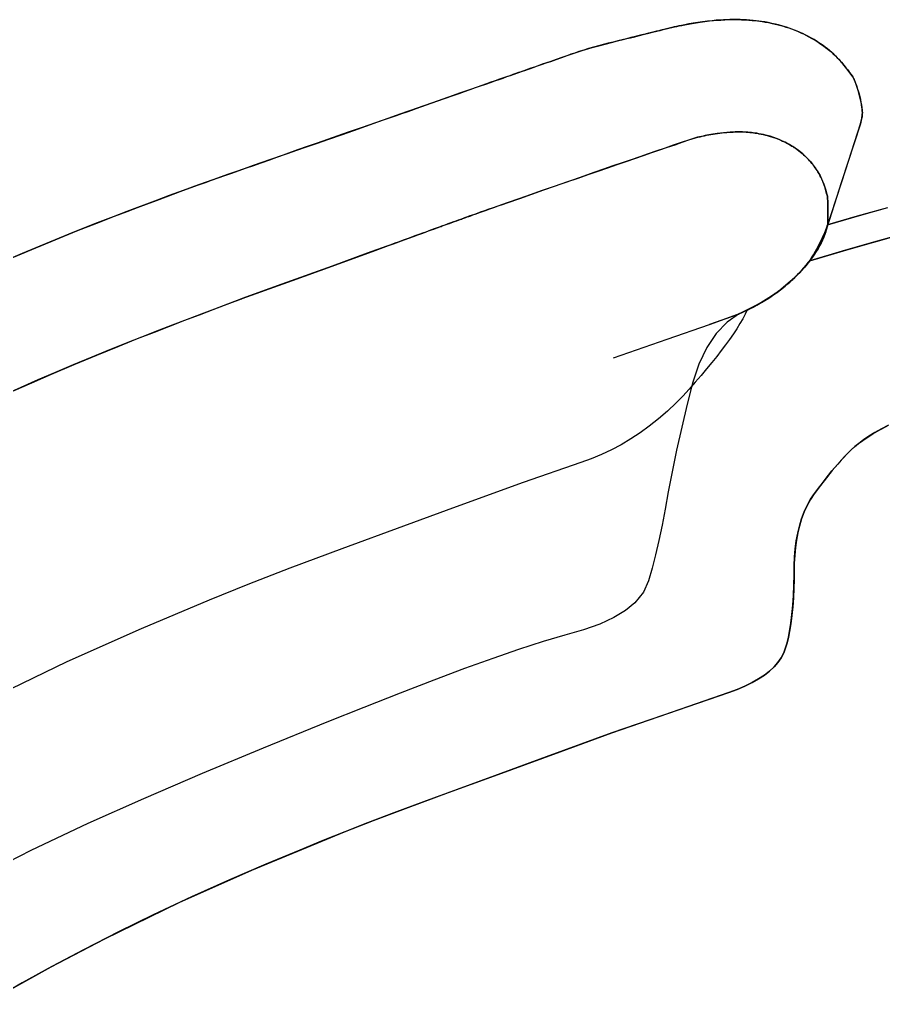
# Model space of a CAD drawing. Extents: x -120222 to -41942, y -19134 to 30932.
# Drawn here: x -98517.9 to -98370.8, y 5430.7 to 5597.4 of the extents above; entities that cross this region are included whole.
import ezdxf

# ---------------------------------------------------------------- set-up
doc = ezdxf.new("R2010")
doc.units = 0
doc.header["$LTSCALE"] = 150
doc.header["$MEASUREMENT"] = 0
doc.layers.get('0').update_dxf_attribs({"linetype": 'CONTINUOUS'})
doc.layers.add('_____', color=7, linetype='CONTINUOUS')

# ---------------------------------------------------------------- blocks, each defined once
blk = doc.blocks.new('____-462')
at = {"color": 1, "linetype": 'Continuous'}
for points in [[(-104862.56, 1041.6, 0), (-104861.62, 1041.93, 0), (-104860.69, 1042.27, 0), (-104859.75, 1042.6, 0), (-104859.26, 1042.76, 0), (-104858.71, 1042.95, 0), (-104858.08, 1043.16, 0), (-104857.37, 1043.38, 0), (-104856.61, 1043.61, 0), (-104855.49, 1043.94, 0), (-104854.37, 1044.25, 0), (-104853.27, 1044.54, 0), (-104852.2, 1044.82, 0), (-104851.17, 1045.08, 0), (-104850.2, 1045.32, 0), (-104849.6, 1045.47, 0), (-104848.96, 1045.63, 0), (-104848.26, 1045.8, 0), (-104847.47, 1046, 0), (-104846.57, 1046.22, 0), (-104845.86, 1046.39, 0), (-104845.24, 1046.55, 0), (-104844.71, 1046.68, 0), (-104844.26, 1046.79, 0), (-104843.9, 1046.88, 0), (-104843.41, 1047.01, 0), (-104842.93, 1047.12, 0), (-104842.45, 1047.24, 0), (-104841.97, 1047.35, 0), (-104841.49, 1047.46, 0), (-104841.11, 1047.55, 0), (-104840.72, 1047.63, 0), (-104840.26, 1047.73, 0), (-104839.73, 1047.84, 0), (-104839.13, 1047.95, 0), (-104838.47, 1048.07, 0), (-104837.8, 1048.18, 0), (-104837.1, 1048.28, 0), (-104836.31, 1048.39, 0), (-104835.54, 1048.48, 0), (-104834.87, 1048.54, 0), (-104834.23, 1048.6, 0), (-104833.58, 1048.64, 0), (-104832.9, 1048.68, 0), (-104832.09, 1048.7, 0), (-104831.4, 1048.71, 0), (-104830.75, 1048.71, 0), (-104830.07, 1048.69, 0), (-104829.32, 1048.66, 0), (-104828.81, 1048.62, 0), (-104828.29, 1048.58, 0), (-104827.8, 1048.53, 0), (-104827.37, 1048.48, 0), (-104826.99, 1048.43, 0), (-104826.59, 1048.38, 0), (-104826.08, 1048.3, 0), (-104825.5, 1048.19, 0), (-104824.89, 1048.07, 0), (-104824.33, 1047.94, 0), (-104823.83, 1047.82, 0), (-104823.37, 1047.69, 0), (-104822.93, 1047.57, 0), (-104822.51, 1047.44, 0), (-104822.02, 1047.28, 0), (-104821.58, 1047.12, 0), (-104821.13, 1046.95, 0), (-104820.67, 1046.77, 0), (-104820.2, 1046.57, 0), (-104819.87, 1046.42, 0), (-104819.52, 1046.26, 0), (-104819.11, 1046.06, 0), (-104818.63, 1045.8, 0), (-104818.1, 1045.51, 0), (-104817.56, 1045.19, 0), (-104817.04, 1044.86, 0), (-104816.55, 1044.53, 0), (-104816.12, 1044.22, 0), (-104815.76, 1043.96, 0), (-104815.41, 1043.68, 0), (-104815.04, 1043.38, 0), (-104814.54, 1042.94, 0), (-104814.1, 1042.53, 0), (-104813.78, 1042.22, 0), (-104813.53, 1041.96, 0), (-104813.3, 1041.71, 0), (-104813.08, 1041.46, 0), (-104812.86, 1041.2, 0), (-104812.64, 1040.93, 0), (-104812.44, 1040.69, 0), (-104812.25, 1040.45, 0), (-104812.06, 1040.21, 0), (-104811.88, 1039.96, 0), (-104811.68, 1039.7, 0), (-104811.44, 1039.37, 0), (-104811.14, 1038.97, 0)], [(-104811.14, 1038.97, 0), (-104811.41, 1039.34, 0), (-104811.64, 1039.65, 0), (-104811.83, 1039.89, 0), (-104811.99, 1040.12, 0), (-104812.16, 1040.34, 0), (-104812.85, 1041.19, 0), (-104813.01, 1041.37, 0), (-104813.17, 1041.56, 0), (-104813.33, 1041.74, 0), (-104813.49, 1041.91, 0), (-104813.66, 1042.09, 0), (-104813.85, 1042.29, 0), (-104814.08, 1042.52, 0), (-104814.38, 1042.8, 0), (-104814.73, 1043.11, 0), (-104815.1, 1043.43, 0), (-104815.47, 1043.72, 0), (-104815.82, 1044, 0), (-104816.2, 1044.27, 0), (-104816.64, 1044.59, 0), (-104817.15, 1044.93, 0), (-104817.74, 1045.3, 0), (-104818.28, 1045.61, 0), (-104818.8, 1045.9, 0), (-104819.26, 1046.13, 0), (-104819.64, 1046.32, 0), (-104819.98, 1046.47, 0), (-104820.31, 1046.62, 0), (-104820.64, 1046.76, 0), (-104821.23, 1046.99, 0), (-104821.79, 1047.2, 0), (-104822.4, 1047.4, 0), (-104823.07, 1047.61, 0), (-104823.79, 1047.8, 0), (-104824.31, 1047.93, 0), (-104824.9, 1048.07, 0), (-104825.54, 1048.2, 0), (-104826.13, 1048.31, 0), (-104826.67, 1048.39, 0), (-104827.16, 1048.45, 0), (-104827.59, 1048.51, 0), (-104828.11, 1048.56, 0), (-104828.67, 1048.61, 0), (-104829.23, 1048.65, 0), (-104829.77, 1048.68, 0), (-104830.29, 1048.7, 0), (-104830.77, 1048.71, 0), (-104831.2, 1048.71, 0), (-104831.62, 1048.71, 0), (-104832.09, 1048.7, 0), (-104832.61, 1048.69, 0), (-104833.15, 1048.67, 0), (-104833.67, 1048.64, 0), (-104834.38, 1048.59, 0), (-104835.08, 1048.52, 0), (-104835.85, 1048.44, 0), (-104836.72, 1048.33, 0), (-104837.54, 1048.22, 0), (-104838.32, 1048.09, 0), (-104839.07, 1047.96, 0), (-104839.71, 1047.84, 0), (-104840.27, 1047.73, 0), (-104840.75, 1047.63, 0), (-104841.15, 1047.54, 0), (-104841.55, 1047.45, 0), (-104841.95, 1047.36, 0), (-104843.29, 1047.04, 0), (-104843.56, 1046.97, 0), (-104843.83, 1046.9, 0), (-104844.15, 1046.82, 0), (-104844.56, 1046.72, 0), (-104844.96, 1046.62, 0), (-104845.4, 1046.51, 0), (-104845.9, 1046.38, 0), (-104846.46, 1046.25, 0), (-104847.03, 1046.11, 0), (-104847.72, 1045.93, 0), (-104848.34, 1045.78, 0), (-104848.91, 1045.64, 0), (-104849.65, 1045.46, 0), (-104850.37, 1045.28, 0), (-104851.13, 1045.09, 0), (-104851.93, 1044.89, 0), (-104852.77, 1044.68, 0), (-104853.62, 1044.45, 0), (-104854.44, 1044.23, 0), (-104855.26, 1044, 0), (-104856.1, 1043.76, 0), (-104856.93, 1043.51, 0), (-104857.75, 1043.26, 0), (-104858.48, 1043.02, 0), (-104859.12, 1042.81, 0), (-104859.67, 1042.62, 0), (-104860.16, 1042.45, 0), (-104860.65, 1042.28, 0), (-104861.61, 1041.94, 0), (-104862.56, 1041.6, 0)], [(-104879.15, 1035.79, 0), (-104878.17, 1036.14, 0), (-104877.21, 1036.47, 0), (-104876.27, 1036.8, 0), (-104875.37, 1037.12, 0), (-104874.49, 1037.43, 0), (-104873.63, 1037.73, 0), (-104872.8, 1038.02, 0), (-104872.06, 1038.28, 0), (-104871.35, 1038.52, 0), (-104870.67, 1038.76, 0), (-104870.02, 1038.99, 0), (-104869.4, 1039.21, 0), (-104868.8, 1039.42, 0), (-104868.31, 1039.59, 0), (-104867.84, 1039.75, 0), (-104867.4, 1039.91, 0), (-104866.95, 1040.06, 0), (-104866.49, 1040.23, 0), (-104866.01, 1040.39, 0), (-104865.52, 1040.56, 0), (-104864.82, 1040.81, 0), (-104864.1, 1041.06, 0), (-104863.34, 1041.32, 0), (-104862.56, 1041.6, 0)], [(-104862.56, 1041.6, 0), (-104863.29, 1041.34, 0), (-104863.99, 1041.1, 0), (-104864.67, 1040.86, 0), (-104865.32, 1040.63, 0), (-104865.95, 1040.41, 0), (-104866.55, 1040.2, 0), (-104867.14, 1040, 0), (-104867.58, 1039.84, 0), (-104868.03, 1039.69, 0), (-104868.51, 1039.52, 0), (-104869.01, 1039.35, 0), (-104869.52, 1039.16, 0), (-104870.06, 1038.98, 0), (-104870.62, 1038.78, 0), (-104871.3, 1038.54, 0), (-104872.01, 1038.3, 0), (-104872.74, 1038.04, 0), (-104873.5, 1037.77, 0), (-104874.28, 1037.5, 0), (-104875.08, 1037.22, 0), (-104876.05, 1036.88, 0), (-104877.05, 1036.53, 0), (-104878.09, 1036.16, 0), (-104879.15, 1035.79, 0)], [(-104811.14, 1038.97, 0), (-104811, 1038.7, 0), (-104810.89, 1038.49, 0)], [(-104810.89, 1038.49, 0), (-104811.03, 1038.76, 0), (-104811.14, 1038.97, 0)], [(-104810.89, 1038.49, 0), (-104810.71, 1038.01, 0), (-104810.53, 1037.53, 0), (-104810.37, 1037.05, 0), (-104810.22, 1036.56, 0), (-104810.08, 1036.08, 0), (-104809.96, 1035.6, 0), (-104809.85, 1035.12, 0), (-104809.75, 1034.64, 0), (-104809.66, 1034.17, 0), (-104809.59, 1033.69, 0), (-104809.58, 1033.57, 0), (-104809.56, 1033.45, 0), (-104809.55, 1033.32, 0), (-104809.53, 1033.2, 0), (-104809.52, 1033.07, 0), (-104809.51, 1032.94, 0), (-104809.51, 1032.8, 0), (-104809.52, 1032.65, 0), (-104809.53, 1032.49, 0), (-104809.55, 1032.33, 0), (-104809.57, 1032.15, 0), (-104809.6, 1031.97, 0), (-104809.65, 1031.74, 0), (-104809.7, 1031.5, 0), (-104809.77, 1031.24, 0), (-104809.84, 1030.98, 0)], [(-104809.84, 1030.98, 0), (-104809.77, 1031.22, 0), (-104809.71, 1031.46, 0), (-104809.66, 1031.68, 0), (-104809.62, 1031.9, 0), (-104809.58, 1032.1, 0), (-104809.55, 1032.29, 0), (-104809.53, 1032.47, 0), (-104809.52, 1032.64, 0), (-104809.51, 1032.8, 0), (-104809.51, 1032.94, 0), (-104809.52, 1033.06, 0), (-104809.53, 1033.18, 0), (-104809.54, 1033.3, 0), (-104809.56, 1033.42, 0), (-104809.57, 1033.54, 0), (-104809.59, 1033.66, 0), (-104809.6, 1033.77, 0), (-104809.67, 1034.2, 0), (-104809.74, 1034.62, 0), (-104809.83, 1035.04, 0), (-104809.92, 1035.47, 0), (-104810.05, 1035.97, 0), (-104810.19, 1036.47, 0), (-104810.35, 1036.98, 0), (-104810.51, 1037.48, 0), (-104810.7, 1037.98, 0), (-104810.89, 1038.49, 0)], [(-104885.45, 1033.57, 0), (-104881.92, 1034.82, 0), (-104879.15, 1035.79, 0)], [(-104879.15, 1035.79, 0), (-104882.68, 1034.55, 0), (-104885.45, 1033.57, 0)], [(-104922.32, 1020.63, 0), (-104921.33, 1020.98, 0), (-104920.29, 1021.35, 0), (-104919.19, 1021.74, 0), (-104918.04, 1022.15, 0), (-104916.83, 1022.57, 0), (-104915.6, 1023, 0), (-104914.36, 1023.44, 0), (-104913.11, 1023.88, 0), (-104911.86, 1024.32, 0), (-104910.36, 1024.84, 0), (-104908.87, 1025.37, 0), (-104907.34, 1025.9, 0), (-104905.76, 1026.45, 0), (-104904.13, 1027.03, 0), (-104902.43, 1027.62, 0), (-104900.33, 1028.36, 0), (-104898.2, 1029.1, 0), (-104896.1, 1029.83, 0), (-104894.02, 1030.56, 0), (-104891.97, 1031.29, 0), (-104890.86, 1031.68, 0), (-104889.81, 1032.04, 0), (-104888.82, 1032.39, 0), (-104887.89, 1032.72, 0), (-104887.02, 1033.02, 0), (-104886.21, 1033.31, 0), (-104885.45, 1033.57, 0)], [(-104885.45, 1033.57, 0), (-104886.25, 1033.29, 0), (-104887.12, 1032.99, 0), (-104888.05, 1032.66, 0), (-104889.04, 1032.31, 0), (-104890.11, 1031.94, 0), (-104891.24, 1031.54, 0), (-104892.36, 1031.15, 0), (-104893.52, 1030.74, 0), (-104894.68, 1030.33, 0), (-104895.84, 1029.93, 0), (-104897.01, 1029.52, 0), (-104898.77, 1028.9, 0), (-104900.54, 1028.28, 0), (-104902.3, 1027.67, 0), (-104904, 1027.07, 0), (-104905.64, 1026.5, 0), (-104907.22, 1025.94, 0), (-104908.75, 1025.41, 0), (-104910.25, 1024.88, 0), (-104911.74, 1024.36, 0), (-104913.23, 1023.84, 0), (-104914.72, 1023.32, 0), (-104916.2, 1022.79, 0), (-104917.55, 1022.32, 0), (-104918.84, 1021.86, 0), (-104920.07, 1021.43, 0), (-104921.23, 1021.02, 0), (-104922.32, 1020.63, 0)], [(-104809.84, 1030.98, 0), (-104813.04, 1021.06, 0), (-104815.55, 1013.26, 0)], [(-104815.55, 1013.26, 0), (-104812.35, 1023.18, 0), (-104809.84, 1030.98, 0)], [(-104837.9, 1028.59, 0), (-104837.5, 1028.68, 0), (-104837.13, 1028.76, 0), (-104836.77, 1028.84, 0), (-104836.4, 1028.92, 0), (-104836.03, 1029, 0), (-104835.66, 1029.07, 0), (-104835.29, 1029.13, 0), (-104834.92, 1029.2, 0), (-104834.14, 1029.32, 0), (-104833.36, 1029.42, 0), (-104832.56, 1029.5, 0), (-104832.22, 1029.52, 0), (-104831.88, 1029.55, 0), (-104831.52, 1029.56, 0), (-104831.13, 1029.57, 0), (-104830.79, 1029.58, 0), (-104830.46, 1029.58, 0), (-104830.16, 1029.58, 0), (-104829.89, 1029.57, 0), (-104829.27, 1029.54, 0), (-104828.65, 1029.49, 0), (-104828.04, 1029.42, 0), (-104827.74, 1029.38, 0), (-104827.44, 1029.34, 0), (-104827.12, 1029.28, 0), (-104826.76, 1029.21, 0), (-104826.38, 1029.13, 0), (-104826.01, 1029.05, 0), (-104825.69, 1028.96, 0), (-104825.4, 1028.88, 0), (-104824.81, 1028.7, 0), (-104824.23, 1028.5, 0), (-104823.66, 1028.27, 0), (-104823.37, 1028.16, 0), (-104823.09, 1028.03, 0), (-104822.81, 1027.9, 0), (-104822.53, 1027.76, 0), (-104822.26, 1027.62, 0), (-104822.03, 1027.49, 0), (-104821.84, 1027.38, 0), (-104821.67, 1027.28, 0), (-104821.5, 1027.18, 0), (-104821.34, 1027.08, 0), (-104821.15, 1026.95, 0), (-104820.9, 1026.79, 0), (-104820.63, 1026.6, 0), (-104820.34, 1026.38, 0), (-104820.04, 1026.14, 0), (-104819.76, 1025.91, 0), (-104819.51, 1025.69, 0), (-104819.29, 1025.49, 0), (-104818.97, 1025.18, 0), (-104818.66, 1024.86, 0), (-104818.36, 1024.52, 0), (-104818.07, 1024.17, 0), (-104817.88, 1023.93, 0), (-104817.7, 1023.69, 0), (-104817.52, 1023.45, 0), (-104817.35, 1023.2, 0), (-104817.21, 1022.98, 0), (-104817.09, 1022.79, 0), (-104816.92, 1022.52, 0), (-104816.77, 1022.25, 0), (-104816.63, 1022, 0), (-104816.45, 1021.61, 0), (-104816.27, 1021.2, 0), (-104816.07, 1020.7, 0), (-104815.9, 1020.18, 0), (-104815.74, 1019.66, 0), (-104815.6, 1019.14, 0), (-104815.47, 1018.63, 0)], [(-104815.47, 1018.63, 0), (-104815.59, 1019.09, 0), (-104815.71, 1019.56, 0), (-104815.85, 1020.04, 0), (-104816.01, 1020.51, 0), (-104816.17, 1020.97, 0), (-104816.35, 1021.4, 0), (-104816.51, 1021.74, 0), (-104816.58, 1021.9, 0), (-104816.67, 1022.06, 0), (-104816.76, 1022.23, 0), (-104816.87, 1022.42, 0), (-104816.98, 1022.61, 0), (-104817.09, 1022.8, 0), (-104817.23, 1023.01, 0), (-104817.37, 1023.24, 0), (-104817.54, 1023.48, 0), (-104817.72, 1023.73, 0), (-104817.91, 1023.97, 0), (-104818.1, 1024.2, 0), (-104818.29, 1024.44, 0), (-104818.48, 1024.65, 0), (-104818.67, 1024.87, 0), (-104818.87, 1025.08, 0), (-104819.07, 1025.28, 0), (-104819.27, 1025.47, 0), (-104819.46, 1025.65, 0), (-104819.66, 1025.83, 0), (-104819.89, 1026.02, 0), (-104820.16, 1026.24, 0), (-104820.44, 1026.46, 0), (-104820.7, 1026.65, 0), (-104820.96, 1026.82, 0), (-104821.18, 1026.97, 0), (-104821.37, 1027.1, 0), (-104821.55, 1027.21, 0), (-104821.73, 1027.32, 0), (-104821.91, 1027.42, 0), (-104822.13, 1027.54, 0), (-104822.37, 1027.67, 0), (-104822.65, 1027.82, 0), (-104823.09, 1028.03, 0), (-104823.54, 1028.22, 0), (-104823.98, 1028.41, 0), (-104824.6, 1028.63, 0), (-104825.23, 1028.83, 0), (-104825.48, 1028.91, 0), (-104825.74, 1028.98, 0), (-104826.02, 1029.05, 0), (-104826.34, 1029.12, 0), (-104826.75, 1029.21, 0), (-104827.12, 1029.28, 0), (-104827.46, 1029.34, 0), (-104827.77, 1029.38, 0), (-104828.08, 1029.43, 0), (-104828.39, 1029.46, 0), (-104828.7, 1029.5, 0), (-104829.01, 1029.52, 0), (-104829.32, 1029.54, 0), (-104829.62, 1029.56, 0), (-104829.93, 1029.57, 0), (-104830.27, 1029.58, 0), (-104830.56, 1029.58, 0), (-104830.87, 1029.58, 0), (-104831.18, 1029.57, 0), (-104831.47, 1029.56, 0), (-104831.74, 1029.55, 0), (-104831.99, 1029.54, 0), (-104833.12, 1029.45, 0), (-104834.22, 1029.31, 0), (-104835.31, 1029.13, 0), (-104835.63, 1029.07, 0), (-104835.96, 1029.01, 0), (-104836.28, 1028.95, 0), (-104836.59, 1028.88, 0), (-104836.91, 1028.81, 0), (-104837.23, 1028.74, 0), (-104837.55, 1028.67, 0), (-104837.9, 1028.59, 0)], [(-104869.97, 1017.5, 0), (-104867.83, 1018.24, 0), (-104865.75, 1018.97, 0), (-104863.71, 1019.69, 0), (-104861.73, 1020.38, 0), (-104859.8, 1021.05, 0), (-104857.91, 1021.71, 0), (-104856.18, 1022.31, 0), (-104854.5, 1022.9, 0), (-104852.86, 1023.46, 0), (-104851.27, 1024.01, 0), (-104849.72, 1024.55, 0), (-104848.22, 1025.07, 0), (-104846.76, 1025.57, 0), (-104845.35, 1026.05, 0), (-104843.98, 1026.52, 0), (-104842.66, 1026.97, 0), (-104841.4, 1027.4, 0), (-104840.19, 1027.81, 0), (-104839.02, 1028.21, 0), (-104837.9, 1028.59, 0)], [(-104837.9, 1028.59, 0), (-104839.11, 1028.18, 0), (-104840.38, 1027.75, 0), (-104841.7, 1027.3, 0), (-104843.07, 1026.83, 0), (-104844.49, 1026.35, 0), (-104845.96, 1025.85, 0), (-104847.39, 1025.35, 0), (-104848.87, 1024.84, 0), (-104850.39, 1024.32, 0), (-104851.96, 1023.78, 0), (-104853.57, 1023.22, 0), (-104855.23, 1022.64, 0), (-104856.93, 1022.05, 0), (-104858.68, 1021.44, 0), (-104860.47, 1020.82, 0), (-104862.31, 1020.18, 0), (-104864.16, 1019.53, 0), (-104866.05, 1018.87, 0), (-104867.99, 1018.19, 0), (-104869.97, 1017.5, 0)], [(-104815.43, 1013.77, 0), (-104810, 1015.34, 0), (-104805.17, 1016.69, 0)], [(-104805.85, 1016.5, 0), (-104810.39, 1015.23, 0), (-104815.43, 1013.77, 0)], [(-104955.09, 1007.8, 0), (-104950.88, 1009.57, 0), (-104946.9, 1011.22, 0), (-104943.2, 1012.72, 0), (-104939.84, 1014.05, 0), (-104936.84, 1015.21, 0), (-104934.63, 1016.05, 0), (-104932.89, 1016.71, 0), (-104931.39, 1017.28, 0), (-104929.65, 1017.92, 0), (-104927.56, 1018.7, 0), (-104925.19, 1019.58, 0), (-104922.54, 1020.55, 0)], [(-104922.54, 1020.55, 0), (-104925.15, 1019.59, 0), (-104927.48, 1018.73, 0), (-104929.55, 1017.96, 0), (-104931.36, 1017.29, 0), (-104932.91, 1016.71, 0), (-104934.72, 1016.02, 0), (-104937.02, 1015.14, 0), (-104939.75, 1014.09, 0), (-104943.6, 1012.56, 0), (-104947.88, 1010.82, 0), (-104952.51, 1008.89, 0), (-104957.35, 1006.83, 0)], [(-104922.54, 1020.55, 0), (-104922.42, 1020.6, 0), (-104922.32, 1020.63, 0)], [(-104922.32, 1020.63, 0), (-104922.45, 1020.59, 0), (-104922.54, 1020.55, 0)], [(-104818.47, 1007.62, 0), (-104812.73, 1009.32, 0), (-104807.56, 1010.81, 0), (-104802.95, 1012.09, 0)], [(-104803.54, 1011.93, 0), (-104808, 1010.68, 0), (-104812.97, 1009.25, 0), (-104818.47, 1007.62, 0)], [(-104818.47, 1007.62, 0), (-104812.56, 1009.37, 0), (-104807.25, 1010.89, 0), (-104802.55, 1012.2, 0)], [(-104803.54, 1011.93, 0), (-104808, 1010.68, 0), (-104812.97, 1009.25, 0), (-104818.47, 1007.62, 0)], [(-104815.47, 1018.63, 0), (-104815.45, 1018.46, 0), (-104815.43, 1018.29, 0), (-104815.42, 1018.1, 0), (-104815.41, 1017.9, 0), (-104815.4, 1017.7, 0), (-104815.39, 1017.49, 0), (-104815.38, 1017.28, 0), (-104815.38, 1017.06, 0), (-104815.37, 1016.84, 0), (-104815.37, 1016.61, 0), (-104815.37, 1016.37, 0), (-104815.36, 1016.12, 0), (-104815.36, 1015.86, 0), (-104815.37, 1015.6, 0), (-104815.37, 1015.33, 0), (-104815.37, 1015.05, 0), (-104815.38, 1014.76, 0), (-104815.38, 1014.47, 0), (-104815.39, 1014.18, 0), (-104815.4, 1013.87, 0)], [(-104815.4, 1013.87, 0), (-104815.39, 1014.2, 0), (-104815.38, 1014.52, 0), (-104815.38, 1014.83, 0), (-104815.37, 1015.14, 0), (-104815.37, 1015.43, 0), (-104815.36, 1015.71, 0), (-104815.36, 1015.97, 0), (-104815.36, 1016.23, 0), (-104815.37, 1016.47, 0), (-104815.37, 1016.71, 0), (-104815.37, 1016.94, 0), (-104815.38, 1017.16, 0), (-104815.39, 1017.37, 0), (-104815.39, 1017.58, 0), (-104815.4, 1017.77, 0), (-104815.41, 1017.96, 0), (-104815.42, 1018.14, 0), (-104815.44, 1018.31, 0), (-104815.45, 1018.48, 0), (-104815.47, 1018.63, 0)], [(-104899.76, 1006.74, 0), (-104892.89, 1009.24, 0), (-104891.99, 1009.57, 0), (-104891.09, 1009.89, 0), (-104890.19, 1010.22, 0), (-104889.3, 1010.54, 0), (-104888.4, 1010.87, 0), (-104887.52, 1011.19, 0), (-104886.69, 1011.49, 0), (-104885.91, 1011.78, 0), (-104885.19, 1012.04, 0), (-104884.52, 1012.28, 0), (-104883.9, 1012.51, 0), (-104883.34, 1012.71, 0), (-104882.86, 1012.89, 0), (-104882.43, 1013.04, 0), (-104882.04, 1013.18, 0), (-104881.71, 1013.31, 0), (-104881.42, 1013.41, 0), (-104881.19, 1013.49, 0), (-104881.01, 1013.56, 0), (-104880.84, 1013.62, 0), (-104880.68, 1013.68, 0), (-104880.51, 1013.74, 0), (-104880.35, 1013.8, 0), (-104880.2, 1013.85, 0), (-104879.78, 1014.01, 0), (-104879.39, 1014.15, 0), (-104878.95, 1014.31, 0), (-104878.54, 1014.46, 0), (-104878.15, 1014.6, 0), (-104877.95, 1014.67, 0), (-104877.75, 1014.74, 0), (-104877.55, 1014.81, 0), (-104877.36, 1014.88, 0), (-104877.18, 1014.95, 0), (-104876.99, 1015.02, 0), (-104876.78, 1015.09, 0), (-104876.5, 1015.19, 0), (-104876.17, 1015.31, 0), (-104875.81, 1015.44, 0), (-104875.4, 1015.59, 0), (-104874.95, 1015.75, 0), (-104874.32, 1015.97, 0), (-104873.64, 1016.22, 0), (-104872.95, 1016.46, 0), (-104872.23, 1016.71, 0), (-104871.5, 1016.97, 0), (-104870.74, 1017.23, 0), (-104869.97, 1017.5, 0)], [(-104869.97, 1017.5, 0), (-104870.79, 1017.21, 0), (-104871.58, 1016.94, 0), (-104872.36, 1016.67, 0), (-104873.11, 1016.4, 0), (-104873.84, 1016.14, 0), (-104874.55, 1015.89, 0), (-104875.06, 1015.71, 0), (-104875.53, 1015.54, 0), (-104875.94, 1015.39, 0), (-104876.31, 1015.26, 0), (-104876.63, 1015.15, 0), (-104876.91, 1015.05, 0), (-104877.25, 1014.92, 0), (-104877.58, 1014.8, 0), (-104877.94, 1014.68, 0), (-104878.31, 1014.54, 0), (-104878.69, 1014.4, 0), (-104879.1, 1014.25, 0), (-104879.54, 1014.09, 0), (-104880.05, 1013.91, 0), (-104880.6, 1013.71, 0), (-104880.78, 1013.64, 0), (-104880.97, 1013.57, 0), (-104881.16, 1013.5, 0), (-104881.4, 1013.42, 0), (-104881.69, 1013.31, 0), (-104882.03, 1013.19, 0), (-104882.41, 1013.05, 0), (-104882.84, 1012.89, 0), (-104883.32, 1012.72, 0), (-104883.84, 1012.53, 0), (-104884.41, 1012.32, 0), (-104885.02, 1012.1, 0), (-104885.67, 1011.86, 0), (-104886.37, 1011.61, 0), (-104887.01, 1011.38, 0), (-104887.67, 1011.14, 0), (-104888.37, 1010.88, 0), (-104889.07, 1010.63, 0), (-104889.78, 1010.37, 0), (-104890.48, 1010.12, 0), (-104893.8, 1008.91, 0), (-104899.76, 1006.74, 0)], [(-104815.4, 1013.87, 0), (-104815.46, 1013.62, 0), (-104815.52, 1013.4, 0), (-104815.57, 1013.19, 0), (-104815.63, 1012.98, 0), (-104815.66, 1012.87, 0), (-104815.7, 1012.74, 0), (-104815.75, 1012.57, 0), (-104815.81, 1012.39, 0), (-104815.88, 1012.18, 0), (-104815.95, 1011.97, 0), (-104816.17, 1011.42, 0), (-104816.41, 1010.9, 0), (-104816.67, 1010.39, 0), (-104816.95, 1009.88, 0), (-104817.18, 1009.49, 0), (-104817.42, 1009.1, 0), (-104817.66, 1008.73, 0), (-104817.76, 1008.59, 0), (-104817.88, 1008.42, 0), (-104818.02, 1008.23, 0), (-104818.17, 1008.01, 0), (-104818.36, 1007.77, 0), (-104818.56, 1007.5, 0), (-104819.14, 1006.79, 0), (-104819.73, 1006.13, 0), (-104820.33, 1005.48, 0), (-104820.94, 1004.87, 0), (-104821.18, 1004.63, 0), (-104821.42, 1004.4, 0), (-104821.65, 1004.2, 0), (-104821.85, 1004.01, 0), (-104821.99, 1003.89, 0), (-104822.11, 1003.78, 0), (-104822.23, 1003.68, 0), (-104822.33, 1003.59, 0), (-104822.47, 1003.47, 0), (-104822.63, 1003.33, 0), (-104822.82, 1003.18, 0), (-104823.03, 1003.01, 0), (-104823.27, 1002.82, 0), (-104823.52, 1002.63, 0), (-104823.77, 1002.44, 0), (-104824.2, 1002.13, 0), (-104824.61, 1001.85, 0), (-104824.99, 1001.58, 0), (-104825.4, 1001.31, 0), (-104825.75, 1001.09, 0), (-104826.13, 1000.86, 0), (-104826.53, 1000.62, 0), (-104826.93, 1000.39, 0), (-104827.25, 1000.21, 0), (-104827.56, 1000.04, 0), (-104827.83, 999.89, 0), (-104828.08, 999.76, 0), (-104828.31, 999.64, 0), (-104828.53, 999.53, 0), (-104829.54, 999.04, 0), (-104830.14, 998.76, 0), (-104830.74, 998.49, 0), (-104831.32, 998.22, 0)], [(-104831.32, 998.22, 0), (-104830.65, 998.53, 0), (-104829.96, 998.85, 0), (-104829.26, 999.18, 0), (-104829.03, 999.29, 0), (-104828.79, 999.4, 0), (-104828.56, 999.52, 0), (-104828.32, 999.64, 0), (-104828.07, 999.77, 0), (-104827.8, 999.91, 0), (-104827.49, 1000.08, 0), (-104827.2, 1000.24, 0), (-104826.89, 1000.41, 0), (-104826.57, 1000.6, 0), (-104826.23, 1000.8, 0), (-104825.92, 1000.99, 0), (-104825.62, 1001.17, 0), (-104825.35, 1001.35, 0), (-104825.09, 1001.52, 0), (-104824.78, 1001.73, 0), (-104824.46, 1001.95, 0), (-104824.13, 1002.18, 0), (-104823.79, 1002.43, 0), (-104823.44, 1002.69, 0), (-104823.19, 1002.88, 0), (-104822.96, 1003.06, 0), (-104822.75, 1003.23, 0), (-104822.57, 1003.38, 0), (-104822.42, 1003.51, 0), (-104822.32, 1003.6, 0), (-104822.24, 1003.67, 0), (-104822.15, 1003.75, 0), (-104822.05, 1003.83, 0), (-104821.95, 1003.92, 0), (-104821.77, 1004.08, 0), (-104821.57, 1004.26, 0), (-104821.36, 1004.46, 0), (-104821.13, 1004.68, 0), (-104820.9, 1004.9, 0), (-104820.68, 1005.13, 0), (-104820.37, 1005.44, 0), (-104820.07, 1005.75, 0), (-104819.77, 1006.08, 0), (-104819.48, 1006.41, 0), (-104819.18, 1006.74, 0), (-104818.89, 1007.09, 0), (-104818.6, 1007.45, 0), (-104818.33, 1007.8, 0), (-104818.13, 1008.06, 0), (-104817.97, 1008.29, 0), (-104817.83, 1008.49, 0), (-104817.71, 1008.66, 0), (-104817.61, 1008.82, 0), (-104817.5, 1008.98, 0), (-104817.4, 1009.14, 0), (-104817.11, 1009.59, 0), (-104816.85, 1010.05, 0), (-104816.56, 1010.59, 0), (-104816.31, 1011.12, 0), (-104816.07, 1011.68, 0), (-104815.98, 1011.9, 0), (-104815.9, 1012.12, 0), (-104815.82, 1012.34, 0), (-104815.76, 1012.54, 0), (-104815.71, 1012.72, 0), (-104815.66, 1012.86, 0), (-104815.63, 1012.98, 0), (-104815.6, 1013.09, 0), (-104815.55, 1013.27, 0), (-104815.5, 1013.46, 0), (-104815.45, 1013.65, 0), (-104815.4, 1013.87, 0)], [(-104818.47, 1007.62, 0), (-104818.15, 1008.13, 0), (-104817.85, 1008.64, 0), (-104817.55, 1009.14, 0), (-104817.28, 1009.65, 0), (-104817.01, 1010.14, 0), (-104816.76, 1010.64, 0), (-104816.52, 1011.13, 0), (-104816.31, 1011.57, 0), (-104816.11, 1012.02, 0), (-104815.92, 1012.46, 0), (-104815.75, 1012.9, 0), (-104815.58, 1013.33, 0), (-104815.43, 1013.77, 0)], [(-104815.43, 1013.77, 0), (-104815.6, 1013.29, 0), (-104815.78, 1012.82, 0), (-104815.97, 1012.34, 0), (-104816.18, 1011.86, 0), (-104816.4, 1011.37, 0), (-104816.64, 1010.88, 0), (-104816.88, 1010.39, 0), (-104817.12, 1009.94, 0), (-104817.37, 1009.48, 0), (-104817.63, 1009.02, 0), (-104817.9, 1008.56, 0), (-104818.18, 1008.09, 0), (-104818.47, 1007.62, 0)], [(-104815.55, 1013.26, 0), (-104815.59, 1013.13, 0), (-104815.62, 1013, 0), (-104815.66, 1012.87, 0), (-104815.71, 1012.7, 0), (-104815.77, 1012.5, 0), (-104815.85, 1012.27, 0), (-104816.07, 1011.68, 0), (-104816.31, 1011.12, 0), (-104816.54, 1010.64, 0), (-104816.79, 1010.17, 0), (-104817.06, 1009.68, 0), (-104817.36, 1009.2, 0), (-104817.46, 1009.05, 0), (-104817.55, 1008.9, 0), (-104817.65, 1008.75, 0), (-104817.75, 1008.6, 0), (-104817.87, 1008.43, 0), (-104818.01, 1008.24, 0), (-104818.17, 1008.02, 0), (-104818.34, 1007.79, 0), (-104818.53, 1007.55, 0), (-104818.72, 1007.3, 0), (-104818.93, 1007.05, 0), (-104819.13, 1006.81, 0), (-104819.33, 1006.57, 0), (-104819.61, 1006.26, 0), (-104819.88, 1005.95, 0), (-104820.17, 1005.65, 0), (-104820.45, 1005.36, 0), (-104820.73, 1005.07, 0), (-104821.02, 1004.79, 0), (-104821.3, 1004.52, 0), (-104821.57, 1004.26, 0), (-104821.77, 1004.08, 0), (-104821.95, 1003.92, 0), (-104822.1, 1003.79, 0), (-104822.23, 1003.67, 0), (-104822.33, 1003.59, 0), (-104822.46, 1003.48, 0), (-104822.6, 1003.36, 0), (-104822.77, 1003.22, 0), (-104822.96, 1003.06, 0), (-104823.18, 1002.89, 0), (-104823.41, 1002.71, 0), (-104823.64, 1002.53, 0), (-104823.88, 1002.36, 0), (-104824.1, 1002.2, 0), (-104824.33, 1002.04, 0), (-104824.63, 1001.83, 0), (-104824.92, 1001.63, 0), (-104825.22, 1001.44, 0), (-104825.53, 1001.23, 0), (-104825.87, 1001.02, 0), (-104826.16, 1000.84, 0), (-104826.46, 1000.66, 0), (-104826.76, 1000.48, 0), (-104827.05, 1000.32, 0), (-104827.33, 1000.16, 0), (-104827.61, 1000.01, 0), (-104827.86, 999.88, 0), (-104828.09, 999.76, 0), (-104828.31, 999.64, 0), (-104828.52, 999.54, 0), (-104828.72, 999.44, 0), (-104829.66, 998.99, 0), (-104830.22, 998.72, 0), (-104830.78, 998.47, 0), (-104831.32, 998.22, 0)], [(-104831.32, 998.22, 0), (-104830.69, 998.51, 0), (-104830.05, 998.8, 0), (-104829.4, 999.11, 0), (-104829.14, 999.23, 0), (-104828.89, 999.36, 0), (-104828.64, 999.48, 0), (-104828.38, 999.61, 0), (-104828.11, 999.75, 0), (-104827.81, 999.9, 0), (-104827.53, 1000.06, 0), (-104827.22, 1000.23, 0), (-104826.88, 1000.41, 0), (-104826.54, 1000.61, 0), (-104826.19, 1000.82, 0), (-104825.85, 1001.03, 0), (-104825.55, 1001.22, 0), (-104825.15, 1001.48, 0), (-104824.79, 1001.72, 0), (-104824.42, 1001.98, 0), (-104824.03, 1002.25, 0), (-104823.74, 1002.46, 0), (-104823.45, 1002.68, 0), (-104823.16, 1002.91, 0), (-104822.9, 1003.11, 0), (-104822.72, 1003.26, 0), (-104822.55, 1003.4, 0), (-104822.42, 1003.52, 0), (-104822.3, 1003.61, 0), (-104822.18, 1003.72, 0), (-104822.05, 1003.83, 0), (-104821.9, 1003.96, 0), (-104821.73, 1004.12, 0), (-104821.55, 1004.29, 0), (-104821.34, 1004.48, 0), (-104820.77, 1005.03, 0), (-104820.21, 1005.61, 0), (-104819.65, 1006.21, 0), (-104819.1, 1006.84, 0), (-104818.88, 1007.11, 0), (-104818.66, 1007.38, 0), (-104818.45, 1007.65, 0), (-104818.25, 1007.91, 0), (-104818.08, 1008.14, 0), (-104817.93, 1008.35, 0), (-104817.8, 1008.53, 0), (-104817.69, 1008.7, 0), (-104817.58, 1008.86, 0), (-104817.47, 1009.02, 0), (-104817.36, 1009.19, 0), (-104817.26, 1009.36, 0), (-104816.95, 1009.87, 0), (-104816.68, 1010.37, 0), (-104816.42, 1010.87, 0), (-104816.31, 1011.12, 0), (-104816.19, 1011.38, 0), (-104816.08, 1011.65, 0), (-104815.98, 1011.92, 0), (-104815.88, 1012.19, 0), (-104815.79, 1012.46, 0), (-104815.73, 1012.64, 0), (-104815.68, 1012.8, 0), (-104815.65, 1012.92, 0), (-104815.61, 1013.04, 0), (-104815.58, 1013.15, 0), (-104815.55, 1013.26, 0)], [(-104819.86, 1005.98, 0), (-104819.08, 1006.9, 0), (-104818.47, 1007.62, 0)], [(-104818.47, 1007.62, 0), (-104819.25, 1006.7, 0), (-104819.86, 1005.98, 0)], [(-104915.08, 1001.18, 0), (-104906.5, 1004.3, 0), (-104899.76, 1006.74, 0)], [(-104899.76, 1006.74, 0), (-104908.34, 1003.63, 0), (-104915.08, 1001.18, 0)], [(-104821.06, 1004.75, 0), (-104820.39, 1005.44, 0), (-104819.86, 1005.98, 0)], [(-104819.86, 1005.98, 0), (-104820.53, 1005.29, 0), (-104821.06, 1004.75, 0)], [(-104823.74, 1002.46, 0), (-104822.24, 1003.74, 0), (-104821.06, 1004.75, 0)], [(-104821.06, 1004.75, 0), (-104822.56, 1003.46, 0), (-104823.74, 1002.46, 0)], [(-104826.79, 1000.46, 0), (-104825.09, 1001.58, 0), (-104823.74, 1002.46, 0)], [(-104823.74, 1002.46, 0), (-104825.45, 1001.34, 0), (-104826.79, 1000.46, 0)], [(-104953.89, 985.55, 0), (-104950.91, 986.87, 0), (-104947.53, 988.34, 0), (-104943.68, 989.97, 0), (-104939.84, 991.57, 0), (-104936.19, 993.05, 0), (-104932.87, 994.38, 0), (-104930.01, 995.5, 0), (-104927.57, 996.44, 0), (-104924.82, 997.49, 0), (-104922.36, 998.43, 0), (-104919.99, 999.33, 0), (-104917.64, 1000.22, 0), (-104915.21, 1001.13, 0)], [(-104915.21, 1001.13, 0), (-104917.55, 1000.25, 0), (-104919.81, 999.4, 0), (-104922.08, 998.54, 0), (-104924.44, 997.64, 0), (-104927.02, 996.65, 0), (-104929.93, 995.53, 0), (-104932.21, 994.63, 0), (-104934.81, 993.61, 0), (-104937.68, 992.45, 0), (-104940.7, 991.22, 0), (-104943.86, 989.9, 0), (-104947.01, 988.56, 0), (-104949.86, 987.33, 0), (-104952.78, 986.04, 0), (-104955.65, 984.76, 0)], [(-104915.21, 1001.13, 0), (-104915.14, 1001.16, 0), (-104915.08, 1001.18, 0)], [(-104915.08, 1001.18, 0), (-104915.15, 1001.15, 0), (-104915.21, 1001.13, 0)], [(-104829.1, 999.25, 0), (-104827.81, 999.93, 0), (-104826.79, 1000.46, 0)], [(-104826.79, 1000.46, 0), (-104828.08, 999.79, 0), (-104829.1, 999.25, 0)], [(-104830.43, 998.63, 0), (-104832.53, 997.16, 0), (-104834.38, 995.24, 0), (-104835.99, 992.87, 0), (-104837.34, 990.05, 0), (-104838.44, 986.78, 0), (-104839.35, 983.23, 0), (-104841.17, 975.36, 0), (-104842.57, 968.26, 0), (-104843.08, 965.34, 0), (-104843.6, 962.58, 0), (-104844.14, 959.98, 0), (-104844.71, 957.54, 0), (-104845.3, 955.26, 0), (-104845.92, 953.13, 0), (-104846.78, 951.18, 0), (-104848.23, 949.39, 0), (-104849.84, 948.07, 0), (-104851.84, 946.86, 0), (-104854.22, 945.77, 0), (-104856.99, 944.79, 0), (-104860.16, 943.89, 0), (-104863.84, 942.79, 0), (-104868.06, 941.41, 0), (-104872.41, 939.91, 0), (-104877.22, 938.17, 0), (-104882.48, 936.2, 0), (-104888.2, 934, 0), (-104894.37, 931.57, 0), (-104900.65, 929.06, 0), (-104911.51, 924.63, 0), (-104921.91, 920.28, 0), (-104931.85, 916, 0), (-104941.37, 911.77, 0), (-104951.06, 907.18, 0), (-104961.07, 902.11, 0)], [(-104829.1, 999.25, 0), (-104829.45, 998.52, 0), (-104829.86, 997.75, 0), (-104830.34, 996.93, 0), (-104830.87, 996.07, 0), (-104831.46, 995.17, 0), (-104832.12, 994.23, 0), (-104832.79, 993.31, 0), (-104833.52, 992.35, 0), (-104834.3, 991.35, 0), (-104835.13, 990.31, 0), (-104836.02, 989.23, 0), (-104836.96, 988.12, 0), (-104837.95, 986.97, 0), (-104839, 985.79, 0), (-104840.09, 984.6, 0), (-104841.2, 983.46, 0), (-104842.69, 982.04, 0), (-104844.21, 980.71, 0), (-104845.78, 979.46, 0), (-104847.34, 978.33, 0), (-104848.93, 977.28, 0), (-104850.56, 976.31, 0), (-104852.23, 975.42, 0), (-104853.93, 974.62, 0), (-104855.67, 973.89, 0), (-104857.44, 973.25, 0), (-104867.26, 969.85, 0)], [(-104830.77, 998.47, 0), (-104829.83, 998.91, 0), (-104829.1, 999.25, 0)], [(-104829.1, 999.25, 0), (-104830.03, 998.82, 0), (-104830.77, 998.47, 0)], [(-104830.77, 998.47, 0), (-104830.58, 998.56, 0), (-104830.43, 998.63, 0)], [(-104835.54, 996.76, 0), (-104832.87, 997.72, 0), (-104830.77, 998.47, 0)], [(-104830.77, 998.47, 0), (-104833.44, 997.52, 0), (-104835.54, 996.76, 0)], [(-104851.89, 991.13, 0), (-104842.73, 994.28, 0), (-104835.54, 996.76, 0)], [(-104805.04, 979.63, 0), (-104806.25, 978.99, 0), (-104807.36, 978.36, 0), (-104808.38, 977.74, 0), (-104809.3, 977.14, 0), (-104810.12, 976.54, 0), (-104810.79, 976, 0), (-104811.38, 975.47, 0), (-104811.94, 974.92, 0), (-104812.5, 974.33, 0), (-104813.09, 973.69, 0), (-104813.7, 973.01, 0), (-104814.64, 971.9, 0), (-104815.62, 970.68, 0), (-104816.64, 969.36, 0), (-104817.71, 967.94, 0), (-104818.34, 966.97, 0), (-104818.91, 965.94, 0), (-104819.41, 964.85, 0), (-104819.85, 963.68, 0), (-104820.23, 962.45, 0), (-104820.51, 961.28, 0), (-104820.73, 960.06, 0), (-104820.91, 958.78, 0), (-104821.03, 957.45, 0), (-104821.1, 956.07, 0), (-104821.11, 954.63, 0), (-104821.13, 953.22, 0), (-104821.17, 951.86, 0), (-104821.25, 950.23, 0), (-104821.37, 948.68, 0), (-104821.51, 947.21, 0), (-104821.69, 945.82, 0), (-104821.91, 944.52, 0), (-104822.11, 943.52, 0), (-104822.33, 942.58, 0), (-104822.57, 941.69, 0), (-104822.9, 940.84, 0), (-104823.34, 940.02, 0), (-104823.88, 939.23, 0), (-104824.54, 938.48, 0), (-104825.31, 937.76, 0), (-104826.19, 937.07, 0), (-104827.18, 936.41, 0), (-104828.28, 935.78, 0), (-104829.49, 935.19, 0), (-104830.81, 934.63, 0), (-104832.25, 934.1, 0)], [(-104832.25, 934.1, 0), (-104830.81, 934.63, 0), (-104829.49, 935.19, 0), (-104828.28, 935.78, 0), (-104827.18, 936.41, 0), (-104826.19, 937.07, 0), (-104825.31, 937.76, 0), (-104824.54, 938.48, 0), (-104823.88, 939.23, 0), (-104823.34, 940.02, 0), (-104822.9, 940.84, 0), (-104822.57, 941.69, 0), (-104822.33, 942.58, 0), (-104822.11, 943.52, 0), (-104821.91, 944.52, 0), (-104821.68, 945.9, 0), (-104821.49, 947.38, 0), (-104821.34, 948.95, 0), (-104821.23, 950.62, 0), (-104821.15, 952.37, 0), (-104821.12, 954.22, 0), (-104821.1, 955.73, 0), (-104821.05, 957.19, 0), (-104820.93, 958.6, 0), (-104820.75, 959.94, 0), (-104820.52, 961.23, 0), (-104820.23, 962.45, 0), (-104819.85, 963.7, 0), (-104819.4, 964.87, 0), (-104818.89, 965.98, 0), (-104818.31, 967.02, 0), (-104817.66, 968, 0), (-104816.98, 968.91, 0), (-104816.32, 969.78, 0), (-104815.67, 970.61, 0), (-104814.69, 971.84, 0), (-104813.74, 972.95, 0), (-104812.84, 973.97, 0), (-104811.98, 974.88, 0), (-104811.43, 975.43, 0), (-104810.84, 975.96, 0), (-104810.18, 976.5, 0), (-104809.43, 977.04, 0), (-104808.6, 977.6, 0), (-104807.7, 978.16, 0), (-104806.52, 978.84, 0), (-104805.24, 979.52, 0)], [(-104867.26, 969.85, 0), (-104878.65, 965.7, 0), (-104887.6, 962.44, 0)], [(-104887.6, 962.44, 0), (-104898.11, 958.59, 0), (-104906.94, 955.27, 0), (-104914.1, 952.5, 0), (-104920.69, 949.83, 0), (-104932.26, 944.97, 0), (-104944.95, 939.32, 0), (-104956.47, 933.76, 0)], [(-104832.25, 934.1, 0), (-104843.38, 930.24, 0), (-104852.14, 927.22, 0)], [(-104852.14, 927.22, 0), (-104841, 931.07, 0), (-104832.25, 934.1, 0)], [(-104852.14, 927.22, 0), (-104863.34, 923.13, 0), (-104872.14, 919.93, 0)], [(-104872.14, 919.93, 0), (-104860.94, 924.01, 0), (-104852.14, 927.22, 0)], [(-104872.14, 919.93, 0), (-104878.48, 917.61, 0), (-104884.2, 915.5, 0), (-104889.29, 913.59, 0), (-104893.77, 911.88, 0), (-104897.63, 910.37, 0), (-104901.33, 908.88, 0), (-104905.27, 907.26, 0), (-104911.04, 904.84, 0), (-104917.24, 902.17, 0), (-104923.7, 899.3, 0), (-104930.23, 896.24, 0), (-104936.11, 893.35, 0), (-104941.97, 890.35, 0), (-104947.46, 887.44, 0), (-104952.51, 884.66, 0), (-104957.14, 882, 0)], [(-104955.54, 882.93, 0), (-104947.57, 887.38, 0), (-104938.48, 892.15, 0), (-104925.79, 898.34, 0), (-104913.41, 903.83, 0), (-104902.32, 908.47, 0), (-104897.65, 910.36, 0), (-104892.73, 912.28, 0), (-104886.84, 914.51, 0), (-104879.97, 917.06, 0), (-104872.14, 919.93, 0)]]:
    blk.add_polyline3d(points, dxfattribs=at)

msp = doc.modelspace()

# ---------------------------------------------------------------- block references
at = {"layer": '_____', "color": 0}
msp.add_blockref('____-462', (6435.10495, 4548.69799), dxfattribs=at)

doc.saveas('drawing.dxf')
